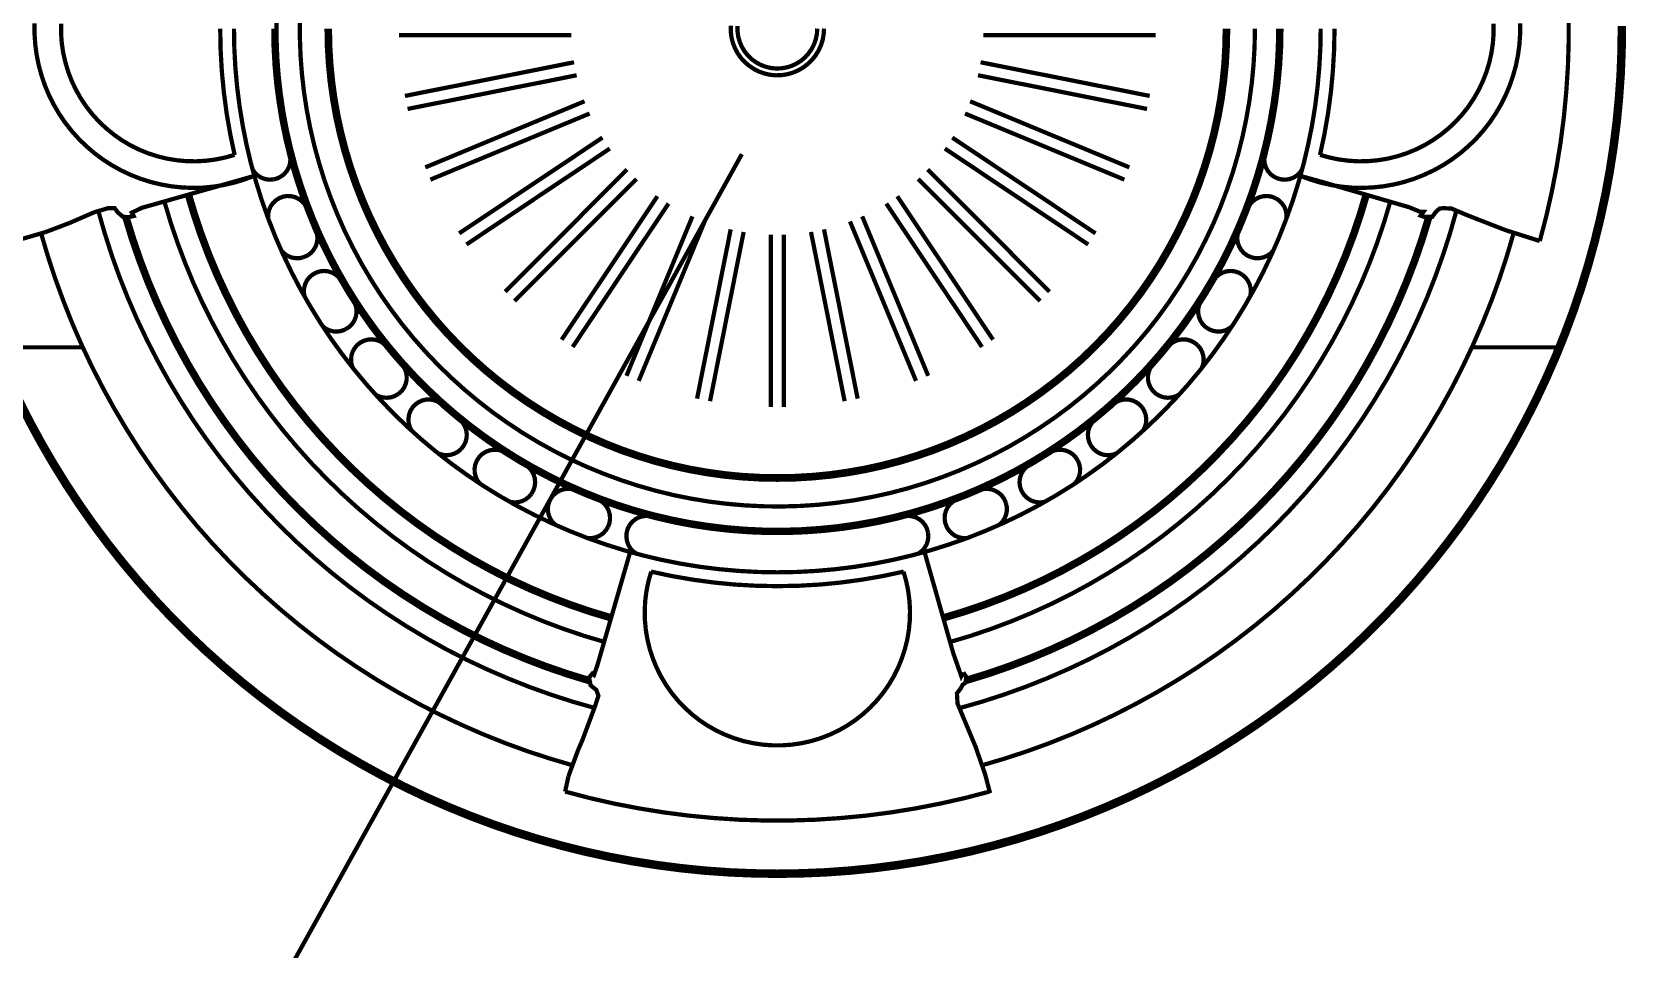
# Model space of a CAD drawing. Extents: x 0.8 to 42.3, y -0.1 to 32.5.
# Drawn here: x 6.567 to 8.976, y 4.854 to 6.239 of the extents above; entities that cross this region are included whole.
import ezdxf

# ---------------------------------------------------------------- set-up
doc = ezdxf.new("R2010")
doc.units = 0
doc.layers.add('FRONT', color=7, linetype='CONTINUOUS')

msp = doc.modelspace()

# ---------------------------------------------------------------- linework, layer by layer
at = {"layer": 'FRONT'}
for points, const_width in [([(8.8453, 5.9233), (8.855, 5.9603), (8.8634, 5.9975), (8.8707, 6.035), (8.8768, 6.0727), (8.8817, 6.1106), (8.8853, 6.1487), (8.8878, 6.1868), (8.889, 6.225), (8.889, 6.2632), (8.8878, 6.3014), (8.8853, 6.3395), (8.8817, 6.3775), (8.8768, 6.4154), (8.8707, 6.4531), (8.8634, 6.4906), (8.855, 6.5279), (8.8453, 6.5648)], 0.00641), ([(6.5467, 5.6833), (6.5632, 5.6507), (6.5806, 5.6187), (6.599, 5.5871), (6.6182, 5.5561), (6.6383, 5.5256), (6.6593, 5.4957), (6.6812, 5.4664), (6.7038, 5.4378), (6.7273, 5.4098), (6.7516, 5.3825), (6.7766, 5.3559), (6.8024, 5.3301), (6.8289, 5.305), (6.8561, 5.2807), (6.884, 5.2571), (6.9126, 5.2343), (6.9418, 5.2124), (6.9716, 5.1914), (7.002, 5.1712), (7.033, 5.1518), (7.0645, 5.1334), (7.0965, 5.1158), (7.1291, 5.0992), (7.162, 5.0836), (7.1955, 5.0689), (7.2293, 5.0551), (7.2635, 5.0423), (7.298, 5.0305), (7.3329, 5.0197), (7.3681, 5.0099), (7.4035, 5.0011), (7.4392, 4.9933), (7.4751, 4.9866), (7.5112, 4.9809), (7.5474, 4.9762), (7.5837, 4.9725), (7.6201, 4.9699), (7.6566, 4.9684), (7.6931, 4.9678), (7.7296, 4.9684), (7.7661, 4.9699), (7.8025, 4.9725), (7.8389, 4.9762), (7.8751, 4.9809), (7.9112, 4.9866), (7.947, 4.9934), (7.9827, 5.0011), (8.0182, 5.0099), (8.0533, 5.0197), (8.0882, 5.0305), (8.1228, 5.0423), (8.157, 5.0551), (8.1908, 5.0689), (8.2242, 5.0836), (8.2572, 5.0993), (8.2897, 5.1159), (8.3218, 5.1334), (8.3533, 5.1518), (8.3842, 5.1712), (8.4147, 5.1914), (8.4445, 5.2125), (8.4737, 5.2344), (8.5022, 5.2571), (8.5302, 5.2807), (8.5574, 5.305), (8.5839, 5.3301), (8.6097, 5.356), (8.6347, 5.3826), (8.659, 5.4099), (8.6824, 5.4378), (8.7051, 5.4665), (8.7269, 5.4957), (8.7479, 5.5256), (8.768, 5.5561), (8.7873, 5.5871), (8.8056, 5.6187), (8.823, 5.6508), (8.8396, 5.6833), (8.8551, 5.7164), (8.8697, 5.7498), (8.8834, 5.7837), (8.8961, 5.8179), (8.9078, 5.8525), (8.9185, 5.8874), (8.9282, 5.9226), (8.9369, 5.9581), (8.9446, 5.9938), (8.9512, 6.0297), (8.9568, 6.0658), (8.9614, 6.102), (8.9649, 6.1384), (8.9675, 6.1748), (8.9689, 6.2113), (8.9693, 6.2478)], 0.0128), ([(6.5706, 6.2521), (6.5706, 6.2361), (6.5717, 6.2201), (6.5738, 6.2043), (6.577, 6.1886), (6.5812, 6.1732), (6.5864, 6.158), (6.5926, 6.1433), (6.5998, 6.129), (6.6079, 6.1152), (6.6169, 6.102), (6.6268, 6.0894), (6.6375, 6.0775), (6.6489, 6.0664), (6.6611, 6.056), (6.6739, 6.0464), (6.6874, 6.0378), (6.7013, 6.03), (6.7158, 6.0232), (6.7307, 6.0173), (6.7459, 6.0125), (6.7615, 6.0087), (6.7772, 6.0059), (6.7931, 6.0042), (6.8091, 6.0035), (6.8251, 6.0039), (6.841, 6.0054), (6.8568, 6.0079), (6.8724, 6.0115), (6.8877, 6.0161), (6.9027, 6.0217)], 0.00641), ([(6.6107, 6.2515), (6.6107, 6.2367), (6.6118, 6.2219), (6.614, 6.2072), (6.6173, 6.1928), (6.6216, 6.1786), (6.6269, 6.1648), (6.6333, 6.1514), (6.6406, 6.1385), (6.6489, 6.1262), (6.658, 6.1146), (6.668, 6.1036), (6.6788, 6.0935), (6.6903, 6.0841), (6.7024, 6.0756), (6.7151, 6.068), (6.7284, 6.0614), (6.7421, 6.0558), (6.7562, 6.0513), (6.7706, 6.0477), (6.7852, 6.0453), (6.8, 6.0439), (6.8148, 6.0436), (6.8296, 6.0445), (6.8443, 6.0464), (6.8588, 6.0494), (6.873, 6.0534)], 0.00641), ([(6.8512, 6.2441), (6.8518, 6.212), (6.8536, 6.1799), (6.8567, 6.1479), (6.8609, 6.1161), (6.8664, 6.0844), (6.8731, 6.053)], 0.00641), ([(6.872, 6.2441), (6.8725, 6.2148), (6.8741, 6.1855), (6.8767, 6.1563), (6.8804, 6.1272), (6.8851, 6.0983), (6.8908, 6.0695), (6.8975, 6.041), (6.9053, 6.0127), (6.914, 5.9848), (6.9238, 5.9571), (6.9345, 5.9298), (6.9462, 5.903), (6.9589, 5.8765), (6.9724, 5.8506), (6.987, 5.8251), (7.0024, 5.8002), (7.0186, 5.7758), (7.0358, 5.752), (7.0538, 5.7289), (7.0726, 5.7064), (7.0922, 5.6846), (7.1125, 5.6635), (7.1336, 5.6431), (7.1554, 5.6235), (7.1779, 5.6047), (7.2011, 5.5867), (7.2248, 5.5696), (7.2492, 5.5533), (7.2741, 5.5379), (7.2996, 5.5234), (7.3256, 5.5098), (7.352, 5.4972), (7.3789, 5.4855), (7.4062, 5.4747), (7.4338, 5.465), (7.4618, 5.4562), (7.49, 5.4485), (7.5186, 5.4417), (7.5473, 5.436), (7.5763, 5.4313), (7.6054, 5.4277), (7.6345, 5.4251), (7.6638, 5.4235), (7.6931, 5.423), (7.7224, 5.4235), (7.7517, 5.4251), (7.7809, 5.4277), (7.81, 5.4313), (7.8389, 5.436), (7.8676, 5.4417), (7.8962, 5.4485), (7.9244, 5.4562), (7.9524, 5.465), (7.9801, 5.4747), (8.0073, 5.4855), (8.0342, 5.4972), (8.0606, 5.5098), (8.0866, 5.5234), (8.1121, 5.5379), (8.137, 5.5533), (8.1614, 5.5696), (8.1852, 5.5867), (8.2083, 5.6047), (8.2308, 5.6235), (8.2526, 5.6431), (8.2737, 5.6635), (8.2941, 5.6846), (8.3137, 5.7064), (8.3325, 5.7289), (8.3504, 5.752), (8.3676, 5.7758), (8.3839, 5.8002), (8.3993, 5.8251), (8.4138, 5.8506), (8.4274, 5.8765), (8.44, 5.903), (8.4517, 5.9298), (8.4624, 5.9571), (8.4722, 5.9848), (8.4809, 6.0127), (8.4887, 6.041), (8.4954, 6.0695), (8.5012, 6.0983), (8.5059, 6.1272), (8.5095, 6.1563), (8.5121, 6.1855), (8.5137, 6.2148), (8.5142, 6.2441)], 0.00641), ([(6.9314, 6.2441), (6.9319, 6.2159), (6.9334, 6.1878), (6.936, 6.1598), (6.9397, 6.1319), (6.9443, 6.1041), (6.95, 6.0765), (6.9567, 6.0492), (6.9644, 6.0221), (6.9731, 5.9953), (6.9828, 5.9689), (6.9934, 5.9428), (7.005, 5.9172), (7.0176, 5.892), (7.0311, 5.8673), (7.0454, 5.8431), (7.0607, 5.8194), (7.0768, 5.7963), (7.0938, 5.7738), (7.1116, 5.752), (7.1302, 5.7309), (7.1495, 5.7104), (7.1696, 5.6907), (7.1904, 5.6717), (7.2119, 5.6536), (7.2341, 5.6362), (7.2568, 5.6196), (7.2802, 5.6039), (7.3041, 5.5891), (7.3286, 5.5752), (7.3536, 5.5622), (7.379, 5.5501), (7.4049, 5.539), (7.4311, 5.5288), (7.4577, 5.5196), (7.4846, 5.5114), (7.5119, 5.5042), (7.5393, 5.498), (7.567, 5.4928), (7.5948, 5.4887), (7.6228, 5.4856), (7.6509, 5.4835), (7.679, 5.4824), (7.7072, 5.4824), (7.7353, 5.4835), (7.7634, 5.4856), (7.7914, 5.4887), (7.8192, 5.4928), (7.8469, 5.498), (7.8744, 5.5042), (7.9016, 5.5114), (7.9285, 5.5196), (7.9551, 5.5288), (7.9814, 5.539), (8.0072, 5.5501), (8.0327, 5.5622), (8.0576, 5.5752), (8.0821, 5.5891), (8.106, 5.6039), (8.1294, 5.6196), (8.1522, 5.6362), (8.1743, 5.6536), (8.1958, 5.6717), (8.2166, 5.6907), (8.2367, 5.7104), (8.2561, 5.7309), (8.2746, 5.752), (8.2924, 5.7738), (8.3094, 5.7963), (8.3255, 5.8194), (8.3408, 5.8431), (8.3551, 5.8673), (8.3686, 5.892), (8.3812, 5.9172), (8.3928, 5.9428), (8.4034, 5.9689), (8.4131, 5.9953), (8.4218, 6.0221), (8.4295, 6.0492), (8.4362, 6.0765), (8.4419, 6.1041), (8.4466, 6.1319), (8.4502, 6.1598), (8.4528, 6.1878), (8.4544, 6.2159), (8.4549, 6.2441)], 0.00641), ([(6.9363, 6.2581), (6.9363, 6.23), (6.9373, 6.2019), (6.9394, 6.1738), (6.9426, 6.1459), (6.9467, 6.118), (6.9519, 6.0904), (6.9582, 6.0629), (6.9654, 6.0357), (6.9737, 6.0088), (6.9829, 5.9822), (6.9931, 5.956), (7.0043, 5.9302), (7.0164, 5.9048), (7.0295, 5.8799), (7.0435, 5.8555), (7.0584, 5.8316), (7.0742, 5.8083), (7.0908, 5.7856), (7.1083, 5.7635), (7.1265, 5.7421), (7.1456, 5.7214), (7.1654, 5.7014), (7.1859, 5.6822), (7.2072, 5.6637), (7.2291, 5.646), (7.2516, 5.6292), (7.2748, 5.6132), (7.2985, 5.5981), (7.3228, 5.5839), (7.3476, 5.5706), (7.3729, 5.5582), (7.3986, 5.5468), (7.4247, 5.5363), (7.4512, 5.5268), (7.478, 5.5183), (7.5051, 5.5108), (7.5325, 5.5044), (7.5601, 5.4989), (7.5879, 5.4945), (7.6159, 5.4911), (7.6439, 5.4887), (7.672, 5.4874), (7.7002, 5.4871), (7.7283, 5.4879), (7.7564, 5.4898), (7.7844, 5.4926), (7.8122, 5.4966), (7.8399, 5.5015), (7.8674, 5.5075), (7.8947, 5.5145), (7.9217, 5.5225), (7.9483, 5.5315), (7.9746, 5.5414), (8.0006, 5.5524), (8.0261, 5.5643), (8.0511, 5.5771), (8.0756, 5.5909), (8.0997, 5.6056), (8.1231, 5.6211), (8.146, 5.6375), (8.1682, 5.6548), (8.1898, 5.6729), (8.2107, 5.6917), (8.2308, 5.7113), (8.2503, 5.7317), (8.2689, 5.7527), (8.2868, 5.7745), (8.3038, 5.7969), (8.32, 5.8199), (8.3354, 5.8435), (8.3498, 5.8676), (8.3634, 5.8923), (8.376, 5.9175), (8.3876, 5.9431), (8.3983, 5.9691), (8.4081, 5.9955), (8.4168, 6.0222), (8.4246, 6.0493), (8.4313, 6.0766), (8.437, 6.1042), (8.4417, 6.1319), (8.4454, 6.1598), (8.448, 6.1878), (8.4495, 6.2159), (8.4501, 6.2441)], 0.00641), ([(6.9716, 6.2578), (6.9716, 6.2303), (6.9726, 6.2029), (6.9747, 6.1755), (6.9778, 6.1482), (6.982, 6.121), (6.9872, 6.094), (6.9934, 6.0673), (7.0007, 6.0408), (7.0089, 6.0145), (7.0182, 5.9887), (7.0284, 5.9632), (7.0395, 5.938), (7.0517, 5.9134), (7.0647, 5.8892), (7.0787, 5.8655), (7.0935, 5.8424), (7.1093, 5.8199), (7.1258, 5.798), (7.1432, 5.7767), (7.1614, 5.7561), (7.1804, 5.7362), (7.2001, 5.7171), (7.2205, 5.6987), (7.2416, 5.6811), (7.2634, 5.6643), (7.2858, 5.6484), (7.3087, 5.6333), (7.3323, 5.6191), (7.3563, 5.6058), (7.3809, 5.5934), (7.4059, 5.582), (7.4313, 5.5716), (7.4571, 5.5621), (7.4832, 5.5536), (7.5097, 5.5461), (7.5364, 5.5396), (7.5633, 5.5342), (7.5904, 5.5297), (7.6177, 5.5264), (7.6451, 5.524), (7.6725, 5.5227), (7.7, 5.5224), (7.7275, 5.5232), (7.7549, 5.525), (7.7822, 5.5279), (7.8094, 5.5318), (7.8364, 5.5368), (7.8633, 5.5427), (7.8898, 5.5497), (7.9161, 5.5577), (7.9421, 5.5667), (7.9677, 5.5767), (7.9929, 5.5876), (8.0177, 5.5995), (8.042, 5.6123), (8.0658, 5.6261), (8.089, 5.6407), (8.1117, 5.6562), (8.1338, 5.6726), (8.1552, 5.6898), (8.176, 5.7078), (8.1961, 5.7265), (8.2154, 5.7461), (8.234, 5.7663), (8.2518, 5.7872), (8.2688, 5.8088), (8.2849, 5.8311), (8.3002, 5.8539), (8.3146, 5.8773), (8.3281, 5.9012), (8.3407, 5.9257), (8.3524, 5.9505), (8.3631, 5.9759), (8.3728, 6.0016), (8.3816, 6.0276), (8.3893, 6.054), (8.396, 6.0806), (8.4017, 6.1075), (8.4064, 6.1346), (8.4101, 6.1618), (8.4127, 6.1892), (8.4143, 6.2166), (8.4148, 6.2441)], 0.00641), ([(7.0119, 6.2441), (7.0124, 6.2173), (7.014, 6.1906), (7.0166, 6.164), (7.0203, 6.1375), (7.0249, 6.1112), (7.0307, 6.085), (7.0374, 6.0591), (7.0452, 6.0336), (7.054, 6.0083), (7.0637, 5.9834), (7.0744, 5.9589), (7.0861, 5.9348), (7.0987, 5.9112), (7.1123, 5.8881), (7.1267, 5.8656), (7.142, 5.8436), (7.1581, 5.8223), (7.1751, 5.8016), (7.1929, 5.7816), (7.2114, 5.7624), (7.2307, 5.7438), (7.2507, 5.726), (7.2714, 5.7091), (7.2927, 5.6929), (7.3146, 5.6776), (7.3372, 5.6632), (7.3602, 5.6497), (7.3838, 5.6371), (7.4079, 5.6254), (7.4324, 5.6147), (7.4573, 5.6049), (7.4826, 5.5962), (7.5082, 5.5884), (7.5341, 5.5816), (7.5602, 5.5759), (7.5865, 5.5712), (7.613, 5.5675), (7.6397, 5.5649), (7.6664, 5.5633), (7.6931, 5.5628), (7.7199, 5.5633), (7.7466, 5.5649), (7.7732, 5.5675), (7.7997, 5.5712), (7.826, 5.5759), (7.8521, 5.5816), (7.878, 5.5884), (7.9036, 5.5962), (7.9289, 5.6049), (7.9538, 5.6147), (7.9783, 5.6254), (8.0024, 5.6371), (8.026, 5.6497), (8.0491, 5.6632), (8.0716, 5.6776), (8.0935, 5.6929), (8.1149, 5.7091), (8.1356, 5.726), (8.1556, 5.7438), (8.1748, 5.7624), (8.1934, 5.7816), (8.2111, 5.8016), (8.2281, 5.8223), (8.2443, 5.8436), (8.2596, 5.8656), (8.274, 5.8881), (8.2875, 5.9112), (8.3001, 5.9348), (8.3118, 5.9589), (8.3225, 5.9834), (8.3323, 6.0083), (8.341, 6.0336), (8.3488, 6.0591), (8.3555, 6.085), (8.3613, 6.1112), (8.366, 6.1375), (8.3696, 6.164), (8.3723, 6.1906), (8.3738, 6.2173), (8.3744, 6.2441)], 0.00641), ([(7.017, 6.2441), (7.0175, 6.2175), (7.0191, 6.191), (7.0217, 6.1646), (7.0253, 6.1383), (7.03, 6.1122), (7.0357, 6.0862), (7.0424, 6.0605), (7.0501, 6.0351), (7.0588, 6.01), (7.0685, 5.9853), (7.0791, 5.961), (7.0907, 5.9371), (7.1032, 5.9137), (7.1166, 5.8908), (7.1309, 5.8684), (7.1461, 5.8467), (7.1622, 5.8255), (7.179, 5.805), (7.1966, 5.7851), (7.215, 5.766), (7.2342, 5.7476), (7.254, 5.7299), (7.2745, 5.7131), (7.2957, 5.6971), (7.3175, 5.6819), (7.3398, 5.6676), (7.3627, 5.6542), (7.3862, 5.6416), (7.4101, 5.6301), (7.4344, 5.6194), (7.4591, 5.6097), (7.4842, 5.601), (7.5096, 5.5933), (7.5353, 5.5866), (7.5612, 5.5809), (7.5874, 5.5763), (7.6137, 5.5726), (7.6401, 5.57), (7.6666, 5.5685), (7.6931, 5.568), (7.7197, 5.5685), (7.7462, 5.57), (7.7726, 5.5726), (7.7989, 5.5763), (7.825, 5.5809), (7.851, 5.5866), (7.8766, 5.5933), (7.902, 5.601), (7.9271, 5.6097), (7.9519, 5.6194), (7.9762, 5.6301), (8.0001, 5.6416), (8.0235, 5.6542), (8.0464, 5.6676), (8.0687, 5.6819), (8.0905, 5.6971), (8.1117, 5.7131), (8.1322, 5.7299), (8.1521, 5.7476), (8.1712, 5.766), (8.1896, 5.7851), (8.2072, 5.805), (8.2241, 5.8255), (8.2401, 5.8467), (8.2553, 5.8684), (8.2696, 5.8908), (8.283, 5.9137), (8.2955, 5.9371), (8.3071, 5.961), (8.3178, 5.9853), (8.3274, 6.01), (8.3361, 6.0351), (8.3438, 6.0605), (8.3506, 6.0862), (8.3562, 6.1122), (8.3609, 6.1383), (8.3646, 6.1646), (8.3672, 6.191), (8.3687, 6.2175), (8.3692, 6.2441)], 0.00641), ([(7.6227, 6.2484), (7.6227, 6.2397), (7.6238, 6.2311), (7.6259, 6.2227), (7.629, 6.2146), (7.6331, 6.2069), (7.6381, 6.1998), (7.644, 6.1934), (7.6506, 6.1878), (7.6578, 6.183), (7.6656, 6.1791), (7.6738, 6.1762), (7.6823, 6.1743), (7.6909, 6.1735), (7.6996, 6.1738), (7.7082, 6.1751), (7.7166, 6.1775), (7.7246, 6.1809), (7.7321, 6.1853), (7.739, 6.1905), (7.7453, 6.1965), (7.7507, 6.2033), (7.7553, 6.2107), (7.7589, 6.2186), (7.7616, 6.2269), (7.7631, 6.2354), (7.7637, 6.2441)], 0.00641), ([(7.6329, 6.2481), (7.6329, 6.24), (7.634, 6.2321), (7.6362, 6.2243), (7.6393, 6.2169), (7.6434, 6.2099), (7.6484, 6.2036), (7.6542, 6.198), (7.6607, 6.1932), (7.6677, 6.1894), (7.6752, 6.1865), (7.6831, 6.1846), (7.6911, 6.1838), (7.6992, 6.1841), (7.7071, 6.1854), (7.7148, 6.1878), (7.7221, 6.1912), (7.7289, 6.1955), (7.735, 6.2007), (7.7404, 6.2067), (7.745, 6.2133), (7.7486, 6.2205), (7.7513, 6.2281), (7.7529, 6.236), (7.7534, 6.2441)], 0.00641), ([(8.5351, 6.2441), (8.5345, 6.212), (8.5326, 6.1799), (8.5296, 6.1479), (8.5253, 6.1161), (8.5198, 6.0844), (8.5131, 6.053)], 0.00641), ([(8.5132, 6.0534), (8.5275, 6.0494), (8.542, 6.0464), (8.5567, 6.0445), (8.5715, 6.0436), (8.5863, 6.0439), (8.601, 6.0453), (8.6156, 6.0477), (8.63, 6.0513), (8.6441, 6.0558), (8.6578, 6.0614), (8.6711, 6.068), (8.6838, 6.0756), (8.696, 6.0841), (8.7075, 6.0935), (8.7182, 6.1036), (8.7282, 6.1146), (8.7374, 6.1262), (8.7456, 6.1385), (8.7529, 6.1514), (8.7593, 6.1648), (8.7647, 6.1786), (8.769, 6.1928), (8.7722, 6.2072), (8.7744, 6.2219), (8.7755, 6.2367), (8.7755, 6.2515)], 0.00641), ([(8.5771, 6.0035), (8.5931, 6.0042), (8.609, 6.0059), (8.6248, 6.0087), (8.6403, 6.0125), (8.6556, 6.0173), (8.6704, 6.0232), (8.6849, 6.03), (8.6989, 6.0377), (8.7123, 6.0464), (8.7252, 6.056), (8.7373, 6.0664), (8.7488, 6.0775), (8.7594, 6.0894), (8.7693, 6.102), (8.7783, 6.1152), (8.7864, 6.129), (8.7936, 6.1433), (8.7998, 6.158), (8.805, 6.1732), (8.8093, 6.1886), (8.8124, 6.2043), (8.8145, 6.2201), (8.8156, 6.2361), (8.8156, 6.2521)], 0.00641), ([(7.382, 6.2341), (7.1214, 6.2341)], 0.00641), ([(8.2648, 6.2341), (8.0042, 6.2341)], 0.00641), ([(7.386, 6.1932), (7.1304, 6.1424)], 0.00641), ([(8.2558, 6.1424), (8.0002, 6.1932)], 0.00641), ([(7.1343, 6.1227), (7.3899, 6.1736)], 0.00641), ([(7.9963, 6.1736), (8.2519, 6.1227)], 0.00641), ([(7.1611, 6.0345), (7.4018, 6.1343)], 0.00641), ([(7.9844, 6.1343), (8.2251, 6.0345)], 0.00641), ([(7.4095, 6.1158), (7.1688, 6.016)], 0.00641), ([(8.2175, 6.016), (7.9767, 6.1158)], 0.00641), ([(7.4289, 6.0795), (7.2122, 5.9348)], 0.00641), ([(8.174, 5.9348), (7.9574, 6.0795)], 0.00641), ([(6.5223, 4.0436), (7.6395, 6.0545)], 0.00641), ([(6.9316, 6.0163), (6.9376, 6.0179), (6.9431, 6.0207), (6.948, 6.0245), (6.952, 6.0293), (6.955, 6.0348), (6.9568, 6.0407), (6.9573, 6.0469)], 0.00641), ([(7.2233, 5.9181), (7.44, 6.0629)], 0.00641), ([(7.9463, 6.0629), (8.1629, 5.9181)], 0.00641), ([(8.4863, 6.0316), (8.4827, 6.0265), (8.4782, 6.0222), (8.4729, 6.0189), (8.467, 6.0168), (8.4609, 6.0159), (8.4547, 6.0163), (8.4487, 6.0179), (8.4431, 6.0207), (8.4382, 6.0245), (8.4342, 6.0293), (8.4313, 6.0348), (8.4295, 6.0407), (8.4289, 6.0469)], 0.00641), ([(6.587, 5.9367), (6.6232, 5.9504), (6.6608, 5.9667), (6.6815, 5.9728), (6.6918, 5.9728), (6.6963, 5.9667), (6.7039, 5.9601), (6.7121, 5.9592), (6.7203, 5.961), (6.7176, 5.9661), (6.7328, 5.9734), (6.9027, 6.0216)], 0.00641), ([(6.9316, 6.0163), (6.9254, 6.0159), (6.9192, 6.0168), (6.9134, 6.0189), (6.9081, 6.0222), (6.9035, 6.0265), (6.9, 6.0316)], 0.00641), ([(7.2818, 5.8469), (7.466, 6.0312)], 0.00641), ([(7.9202, 6.0312), (8.1045, 5.8469)], 0.00641), ([(8.4835, 6.0216), (8.5154, 6.0128), (8.6476, 5.9744), (8.6638, 5.9677), (8.6696, 5.9674), (8.6653, 5.9616), (8.6705, 5.9598), (8.6766, 5.9598), (8.6827, 5.9598), (8.6857, 5.9638), (8.6885, 5.9677), (8.6939, 5.9723), (8.6997, 5.9729), (8.7119, 5.9723), (8.7372, 5.9616), (8.7936, 5.9397), (8.8453, 5.9233)], 0.00641), ([(8.5771, 6.0035), (8.5612, 6.0039), (8.5452, 6.0054), (8.5294, 6.0079), (8.5138, 6.0115), (8.4985, 6.0161), (8.4835, 6.0216)], 0.00641), ([(7.4802, 6.017), (7.2959, 5.8327)], 0.00641), ([(8.0903, 5.8327), (7.906, 6.017)], 0.00641), ([(6.839, 5.8007), (6.8243, 5.8301), (6.8107, 5.8599), (6.7982, 5.8902), (6.7866, 5.9209), (6.7761, 5.9519), (6.7667, 5.9833)], 0.00641), ([(6.8732, 5.8113), (6.8585, 5.8405), (6.8447, 5.8702), (6.8321, 5.9003), (6.8205, 5.9309), (6.81, 5.9619), (6.8006, 5.9932)], 0.00641), ([(6.8775, 5.8136), (6.8629, 5.8427), (6.8492, 5.8722), (6.8366, 5.9022), (6.8251, 5.9326), (6.8147, 5.9634), (6.8053, 5.9945)], 0.00641), ([(6.9237, 5.9574), (6.9236, 5.9636), (6.9248, 5.9697), (6.9273, 5.9754), (6.9308, 5.9805), (6.9353, 5.9848), (6.9406, 5.9881), (6.9464, 5.9903), (6.9525, 5.9913), (6.9587, 5.9909), (6.9648, 5.9894), (6.9703, 5.9866), (6.9752, 5.9828), (6.9793, 5.9781)], 0.00641), ([(7.5119, 5.9909), (7.3672, 5.7743)], 0.00641), ([(7.3838, 5.7632), (7.5286, 5.9798)], 0.00641), ([(7.8577, 5.9798), (8.0024, 5.7632)], 0.00641), ([(8.0191, 5.7743), (7.8743, 5.9909)], 0.00641), ([(8.4457, 5.9881), (8.4399, 5.9903), (8.4337, 5.9913), (8.4275, 5.9909), (8.4215, 5.9894), (8.4159, 5.9866), (8.411, 5.9828), (8.407, 5.9781)], 0.00641), ([(8.4457, 5.9881), (8.451, 5.9848), (8.4554, 5.9805), (8.459, 5.9754), (8.4614, 5.9697), (8.4626, 5.9636), (8.4626, 5.9574)], 0.00641), ([(8.5087, 5.8136), (8.5234, 5.8427), (8.537, 5.8722), (8.5496, 5.9022), (8.5611, 5.9326), (8.5716, 5.9634), (8.5809, 5.9945)], 0.00641), ([(8.513, 5.8113), (8.5278, 5.8405), (8.5415, 5.8702), (8.5541, 5.9003), (8.5657, 5.9309), (8.5762, 5.9619), (8.5856, 5.9932)], 0.00641), ([(8.5473, 5.8007), (8.5619, 5.8301), (8.5755, 5.8599), (8.5881, 5.8902), (8.5996, 5.9209), (8.6101, 5.9519), (8.6195, 5.9833)], 0.00641), ([(6.667, 5.9686), (6.6766, 5.9352), (6.6872, 5.9021), (6.6989, 5.8694), (6.7117, 5.8371), (6.7255, 5.8053), (6.7404, 5.7739), (6.7563, 5.743), (6.7731, 5.7126), (6.791, 5.6828), (6.8098, 5.6536), (6.8296, 5.6251), (6.8503, 5.5972), (6.8719, 5.57), (6.8944, 5.5435), (6.9177, 5.5178), (6.9418, 5.4928), (6.9668, 5.4686), (6.9926, 5.4453), (7.019, 5.4228), (7.0462, 5.4013), (7.0741, 5.3806), (7.1027, 5.3608), (7.1319, 5.342), (7.1617, 5.3241), (7.192, 5.3072), (7.2229, 5.2913), (7.2543, 5.2765), (7.2862, 5.2627), (7.3185, 5.2499), (7.3512, 5.2382), (7.3842, 5.2275), (7.4176, 5.218)], 0.00641), ([(6.7832, 5.7672), (6.7677, 5.7981), (6.7532, 5.8295), (6.7398, 5.8613), (6.7275, 5.8936), (6.7162, 5.9262), (6.7061, 5.9593)], 0.00641), ([(6.788, 5.7686), (6.7726, 5.7992), (6.7582, 5.8303), (6.7448, 5.8618), (6.7326, 5.8938), (6.7214, 5.9262), (6.7113, 5.959)], 0.00641), ([(7.4651, 5.7197), (7.5648, 5.9605)], 0.00641), ([(7.5833, 5.9528), (7.4836, 5.7121)], 0.00641), ([(7.9027, 5.7121), (7.8029, 5.9528)], 0.00641), ([(7.8214, 5.9605), (7.9211, 5.7197)], 0.00641), ([(8.5982, 5.7686), (8.6137, 5.7992), (8.6281, 5.8303), (8.6414, 5.8618), (8.6537, 5.8938), (8.6649, 5.9262), (8.675, 5.959)], 0.00641), ([(8.603, 5.7672), (8.6186, 5.7981), (8.633, 5.8295), (8.6464, 5.8613), (8.6588, 5.8936), (8.67, 5.9262), (8.6801, 5.9593)], 0.00641), ([(8.6459, 5.7739), (8.6607, 5.8053), (8.6746, 5.8371), (8.6873, 5.8694), (8.699, 5.9021), (8.7097, 5.9352), (8.7192, 5.9686)], 0.00641), ([(6.587, 5.9367), (6.5409, 5.9233)], 0.00641), ([(6.5805, 5.935), (6.5907, 5.9005), (6.602, 5.8663), (6.6143, 5.8325), (6.6276, 5.799), (6.642, 5.766), (6.6574, 5.7335), (6.6739, 5.7014), (6.6913, 5.6699), (6.7097, 5.639), (6.729, 5.6086), (6.7493, 5.5789), (6.7705, 5.5498), (6.7926, 5.5214), (6.8155, 5.4936), (6.8393, 5.4666), (6.864, 5.4404), (6.8894, 5.415), (6.9157, 5.3903), (6.9427, 5.3665), (6.9704, 5.3435), (6.9988, 5.3214), (7.0279, 5.3002), (7.0577, 5.28), (7.088, 5.2606), (7.119, 5.2422), (7.1505, 5.2248), (7.1825, 5.2084), (7.2151, 5.193), (7.2481, 5.1786), (7.2815, 5.1652), (7.3153, 5.1529), (7.3495, 5.1417), (7.3841, 5.1315)], 0.00641), ([(6.9771, 5.8988), (6.9828, 5.9013), (6.9879, 5.9049), (6.9921, 5.9095), (6.9953, 5.9149), (6.9973, 5.9207), (6.9981, 5.9269), (6.9977, 5.9331)], 0.00641), ([(7.6226, 5.9409), (7.5718, 5.6853)], 0.00641), ([(7.6422, 5.937), (7.5914, 5.6814)], 0.00641), ([(7.6831, 5.6724), (7.6831, 5.933)], 0.00641), ([(7.7031, 5.933), (7.7031, 5.6724)], 0.00641), ([(7.744, 5.937), (7.7948, 5.6814)], 0.00641), ([(7.8145, 5.6853), (7.7636, 5.9409)], 0.00641), ([(8.0022, 5.1315), (8.0367, 5.1417), (8.0709, 5.1529), (8.1047, 5.1652), (8.1382, 5.1786), (8.1712, 5.193), (8.2037, 5.2084), (8.2357, 5.2248), (8.2673, 5.2422), (8.2982, 5.2606), (8.3286, 5.2799), (8.3583, 5.3002), (8.3874, 5.3214), (8.4158, 5.3435), (8.4436, 5.3665), (8.4705, 5.3903), (8.4968, 5.415), (8.5222, 5.4404), (8.5469, 5.4666), (8.5707, 5.4936), (8.5937, 5.5214), (8.6158, 5.5498), (8.637, 5.5789), (8.6572, 5.6086), (8.6766, 5.639), (8.695, 5.6699), (8.7124, 5.7014), (8.7288, 5.7335), (8.7442, 5.766), (8.7586, 5.799), (8.772, 5.8325), (8.7843, 5.8663), (8.7955, 5.9005), (8.8057, 5.935)], 0.00641), ([(8.4427, 5.9089), (8.4384, 5.9044), (8.4332, 5.9009), (8.4275, 5.8985), (8.4214, 5.8974), (8.4152, 5.8974), (8.4091, 5.8988), (8.4034, 5.9013), (8.3984, 5.9049), (8.3942, 5.9095), (8.391, 5.9149), (8.3889, 5.9207), (8.3881, 5.9269), (8.3885, 5.9331)], 0.00641), ([(6.9771, 5.8988), (6.9711, 5.8974), (6.9649, 5.8974), (6.9588, 5.8985), (6.953, 5.9009), (6.9479, 5.9044), (6.9435, 5.9089)], 0.00641), ([(6.9787, 5.8394), (6.9776, 5.8455), (6.9779, 5.8517), (6.9794, 5.8577), (6.982, 5.8634), (6.9858, 5.8683), (6.9905, 5.8724), (6.9959, 5.8755), (7.0018, 5.8774), (7.008, 5.8781), (7.0142, 5.8775), (7.0201, 5.8756), (7.0256, 5.8726), (7.0303, 5.8686)], 0.00641), ([(8.3958, 5.8724), (8.3904, 5.8755), (8.3844, 5.8774), (8.3783, 5.8781), (8.3721, 5.8775), (8.3661, 5.8756), (8.3607, 5.8726), (8.3559, 5.8686)], 0.00641), ([(8.3958, 5.8724), (8.4005, 5.8683), (8.4042, 5.8634), (8.4069, 5.8577), (8.4084, 5.8517), (8.4086, 5.8455), (8.4076, 5.8394)], 0.00641), ([(7.0407, 5.79), (7.0459, 5.7934), (7.0503, 5.7977), (7.0538, 5.8029), (7.0561, 5.8087), (7.0572, 5.8148), (7.057, 5.821), (7.0556, 5.8271)], 0.00641), ([(8.3803, 5.7946), (8.3753, 5.7909), (8.3697, 5.7882), (8.3636, 5.7868), (8.3574, 5.7866), (8.3513, 5.7877), (8.3455, 5.79), (8.3403, 5.7934), (8.3359, 5.7977), (8.3325, 5.8029), (8.3302, 5.8087), (8.3291, 5.8148), (8.3292, 5.821), (8.3306, 5.8271)], 0.00641), ([(6.8732, 5.8113), (6.889, 5.7827), (6.9057, 5.7546), (6.9235, 5.7272), (6.9422, 5.7004), (6.9618, 5.6742), (6.9824, 5.6488), (7.0038, 5.6241), (7.0261, 5.6002), (7.0492, 5.5771), (7.0731, 5.5548), (7.0978, 5.5333), (7.1233, 5.5128), (7.1494, 5.4932), (7.1762, 5.4744), (7.2037, 5.4567), (7.2317, 5.4399), (7.2604, 5.4242), (7.2896, 5.4094), (7.3192, 5.3957), (7.3494, 5.3831), (7.38, 5.3715), (7.4109, 5.361), (7.4422, 5.3516)], 0.00641), ([(6.8775, 5.8136), (6.8932, 5.7851), (6.9099, 5.7572), (6.9275, 5.7299), (6.9461, 5.7032), (6.9657, 5.6772), (6.9861, 5.6519), (7.0074, 5.6274), (7.0296, 5.6036), (7.0526, 5.5806), (7.0764, 5.5584), (7.101, 5.5371), (7.1263, 5.5166), (7.1523, 5.4971), (7.1789, 5.4785), (7.2063, 5.4608), (7.2342, 5.4442), (7.2627, 5.4285), (7.2917, 5.4138), (7.3212, 5.4002), (7.3512, 5.3876), (7.3816, 5.3761), (7.4124, 5.3656), (7.4436, 5.3563)], 0.00641), ([(8.5087, 5.8136), (8.493, 5.7851), (8.4764, 5.7572), (8.4587, 5.7299), (8.4401, 5.7032), (8.4206, 5.6772), (8.4001, 5.6519), (8.3788, 5.6274), (8.3566, 5.6036), (8.3336, 5.5806), (8.3098, 5.5584), (8.2853, 5.5371), (8.26, 5.5166), (8.234, 5.4971), (8.2073, 5.4785), (8.18, 5.4608), (8.1521, 5.4442), (8.1236, 5.4285), (8.0945, 5.4138), (8.065, 5.4002), (8.035, 5.3876), (8.0046, 5.3761), (7.9738, 5.3656), (7.9427, 5.3563)], 0.00641), ([(8.513, 5.8113), (8.4973, 5.7827), (8.4805, 5.7546), (8.4627, 5.7272), (8.444, 5.7004), (8.4244, 5.6742), (8.4039, 5.6488), (8.3824, 5.6241), (8.3601, 5.6002), (8.337, 5.5771), (8.3131, 5.5548), (8.2884, 5.5333), (8.263, 5.5128), (8.2368, 5.4932), (8.21, 5.4744), (8.1826, 5.4567), (8.1545, 5.4399), (8.1259, 5.4242), (8.0967, 5.4094), (8.067, 5.3957), (8.0368, 5.3831), (8.0063, 5.3715), (7.9753, 5.361), (7.944, 5.3516)], 0.00641), ([(6.839, 5.8007), (6.8546, 5.7719), (6.8711, 5.7436), (6.8886, 5.7159), (6.9071, 5.6888), (6.9265, 5.6623), (6.9467, 5.6366), (6.9679, 5.6115), (6.9898, 5.5871), (7.0126, 5.5636), (7.0362, 5.5408), (7.0605, 5.5188), (7.0856, 5.4977), (7.1114, 5.4774), (7.1378, 5.4581), (7.1649, 5.4396), (7.1926, 5.4221), (7.2209, 5.4055), (7.2498, 5.3899), (7.2791, 5.3753), (7.309, 5.3617), (7.3392, 5.3491), (7.3699, 5.3376), (7.401, 5.3271), (7.4324, 5.3177)], 0.00641), ([(7.0407, 5.79), (7.0349, 5.7877), (7.0288, 5.7866), (7.0226, 5.7868), (7.0166, 5.7882), (7.0109, 5.7909), (7.0059, 5.7946)], 0.00641), ([(8.5473, 5.8007), (8.5317, 5.7719), (8.5151, 5.7436), (8.4976, 5.7159), (8.4791, 5.6888), (8.4598, 5.6623), (8.4395, 5.6366), (8.4184, 5.6115), (8.3964, 5.5871), (8.3736, 5.5636), (8.35, 5.5408), (8.3257, 5.5188), (8.3006, 5.4977), (8.2749, 5.4774), (8.2484, 5.4581), (8.2213, 5.4396), (8.1936, 5.4221), (8.1653, 5.4055), (8.1365, 5.3899), (8.1071, 5.3753), (8.0773, 5.3617), (8.047, 5.3491), (8.0163, 5.3376), (7.9852, 5.3271), (7.9538, 5.3177)], 0.00641), ([(6.5111, 5.7627), (6.6435, 5.7627)], 0.00641), ([(6.7832, 5.7672), (6.7998, 5.7369), (6.8173, 5.7071), (6.8359, 5.678), (6.8554, 5.6495), (6.8758, 5.6217), (6.8972, 5.5945), (6.9195, 5.5681), (6.9427, 5.5425), (6.9667, 5.5177), (6.9916, 5.4937), (7.0172, 5.4705), (7.0436, 5.4482), (7.0707, 5.4268), (7.0985, 5.4063), (7.127, 5.3868), (7.1562, 5.3683), (7.1859, 5.3507), (7.2163, 5.3342), (7.2471, 5.3186), (7.2785, 5.3042), (7.3103, 5.2908), (7.3426, 5.2784), (7.3753, 5.2672), (7.4083, 5.2571)], 0.00641), ([(6.788, 5.7686), (6.8044, 5.7385), (6.8219, 5.709), (6.8403, 5.6801), (6.8597, 5.6518), (6.88, 5.6243), (6.9012, 5.5973), (6.9233, 5.5712), (6.9463, 5.5457), (6.9702, 5.5211), (6.9948, 5.4973), (7.0202, 5.4743), (7.0464, 5.4522), (7.0733, 5.431), (7.1009, 5.4106), (7.1292, 5.3913), (7.1581, 5.3728), (7.1876, 5.3554), (7.2176, 5.339), (7.2482, 5.3235), (7.2793, 5.3091), (7.3109, 5.2958), (7.3429, 5.2835), (7.3753, 5.2723), (7.408, 5.2622)], 0.00641), ([(7.0516, 5.7315), (7.0496, 5.7374), (7.0489, 5.7436), (7.0494, 5.7498), (7.0511, 5.7557), (7.0541, 5.7612), (7.058, 5.766), (7.0629, 5.7699), (7.0684, 5.7727), (7.0744, 5.7744), (7.0806, 5.7748), (7.0868, 5.7739), (7.0927, 5.7718), (7.098, 5.7686)], 0.00641), ([(8.6459, 5.7739), (8.63, 5.743), (8.6131, 5.7126), (8.5952, 5.6828), (8.5764, 5.6536), (8.5566, 5.6251), (8.5359, 5.5972), (8.5143, 5.57), (8.4919, 5.5435), (8.4685, 5.5178), (8.4444, 5.4928), (8.4194, 5.4686), (8.3937, 5.4453), (8.3672, 5.4228), (8.34, 5.4013), (8.3121, 5.3806), (8.2835, 5.3608), (8.2544, 5.342), (8.2246, 5.3241), (8.1942, 5.3072), (8.1633, 5.2913), (8.1319, 5.2765), (8.1001, 5.2627), (8.0678, 5.2499), (8.0351, 5.2382), (8.002, 5.2275), (7.9686, 5.218)], 0.00641), ([(8.603, 5.7672), (8.5865, 5.7369), (8.5689, 5.7071), (8.5504, 5.678), (8.5309, 5.6495), (8.5104, 5.6217), (8.489, 5.5945), (8.4667, 5.5681), (8.4435, 5.5425), (8.4195, 5.5177), (8.3947, 5.4937), (8.3691, 5.4705), (8.3427, 5.4482), (8.3155, 5.4268), (8.2877, 5.4063), (8.2592, 5.3868), (8.2301, 5.3683), (8.2003, 5.3507), (8.17, 5.3342), (8.1391, 5.3186), (8.1077, 5.3042), (8.0759, 5.2908), (8.0436, 5.2784), (8.011, 5.2672), (7.9779, 5.2571)], 0.00641), ([(8.5982, 5.7686), (8.5818, 5.7385), (8.5644, 5.709), (8.5459, 5.6801), (8.5266, 5.6518), (8.5062, 5.6243), (8.485, 5.5973), (8.4629, 5.5712), (8.4399, 5.5457), (8.4161, 5.5211), (8.3914, 5.4973), (8.366, 5.4743), (8.3399, 5.4522), (8.313, 5.431), (8.2853, 5.4106), (8.2571, 5.3913), (8.2282, 5.3728), (8.1987, 5.3554), (8.1686, 5.339), (8.138, 5.3235), (8.1069, 5.3091), (8.0754, 5.2958), (8.0434, 5.2835), (8.011, 5.2723), (7.9782, 5.2622)], 0.00641), ([(8.3282, 5.766), (8.3233, 5.7699), (8.3178, 5.7727), (8.3118, 5.7744), (8.3056, 5.7748), (8.2994, 5.7739), (8.2936, 5.7718), (8.2883, 5.7686)], 0.00641), ([(8.3282, 5.766), (8.3322, 5.7612), (8.3351, 5.7557), (8.3368, 5.7498), (8.3374, 5.7436), (8.3366, 5.7374), (8.3346, 5.7315)], 0.00641), ([(8.8751, 5.7627), (8.7427, 5.7627)], 0.00641), ([(7.1207, 5.6925), (7.1253, 5.6967), (7.129, 5.7017), (7.1315, 5.7074), (7.1329, 5.7135), (7.133, 5.7197), (7.1319, 5.7258), (7.1295, 5.7316)], 0.00641), ([(8.3006, 5.6916), (8.2951, 5.6887), (8.2891, 5.687), (8.2829, 5.6866), (8.2768, 5.6873), (8.2709, 5.6894), (8.2655, 5.6925), (8.2609, 5.6967), (8.2573, 5.7017), (8.2547, 5.7074), (8.2533, 5.7135), (8.2532, 5.7197), (8.2544, 5.7258), (8.2567, 5.7316)], 0.00641), ([(7.1207, 5.6925), (7.1153, 5.6894), (7.1095, 5.6873), (7.1033, 5.6866), (7.0971, 5.687), (7.0911, 5.6887), (7.0856, 5.6916)], 0.00641), ([(7.1407, 5.6366), (7.1378, 5.6421), (7.1361, 5.6481), (7.1356, 5.6543), (7.1364, 5.6604), (7.1384, 5.6663), (7.1416, 5.6717), (7.1458, 5.6763), (7.1508, 5.6799), (7.1565, 5.6825), (7.1625, 5.6839), (7.1687, 5.684), (7.1749, 5.6828), (7.1806, 5.6805)], 0.00641), ([(8.2447, 5.6717), (8.2405, 5.6763), (8.2354, 5.6799), (8.2298, 5.6825), (8.2237, 5.6839), (8.2175, 5.684), (8.2114, 5.6828), (8.2056, 5.6805)], 0.00641), ([(8.2447, 5.6717), (8.2478, 5.6663), (8.2498, 5.6604), (8.2506, 5.6543), (8.2502, 5.6481), (8.2484, 5.6421), (8.2456, 5.6366)], 0.00641), ([(7.2151, 5.609), (7.2189, 5.6139), (7.2218, 5.6194), (7.2234, 5.6254), (7.2238, 5.6316), (7.2229, 5.6378), (7.2208, 5.6436), (7.2176, 5.6489)], 0.00641), ([(8.2057, 5.6026), (8.1998, 5.6006), (8.1936, 5.5998), (8.1874, 5.6003), (8.1814, 5.6021), (8.176, 5.605), (8.1712, 5.609), (8.1673, 5.6139), (8.1645, 5.6194), (8.1628, 5.6254), (8.1624, 5.6316), (8.1633, 5.6378), (8.1654, 5.6436), (8.1686, 5.6489)], 0.00641), ([(7.2151, 5.609), (7.2103, 5.605), (7.2048, 5.6021), (7.1988, 5.6003), (7.1926, 5.5998), (7.1865, 5.6006), (7.1806, 5.6026)], 0.00641), ([(7.2436, 5.5569), (7.2399, 5.5619), (7.2373, 5.5675), (7.2358, 5.5735), (7.2356, 5.5798), (7.2367, 5.5859), (7.239, 5.5917), (7.2424, 5.5969), (7.2468, 5.6013), (7.252, 5.6047), (7.2577, 5.607), (7.2639, 5.6081), (7.2701, 5.608), (7.2761, 5.6066)], 0.00641), ([(8.1473, 5.5917), (8.1438, 5.5969), (8.1395, 5.6013), (8.1343, 5.6047), (8.1285, 5.607), (8.1224, 5.6081), (8.1162, 5.608), (8.1101, 5.6066)], 0.00641), ([(8.1473, 5.5917), (8.1495, 5.5859), (8.1506, 5.5798), (8.1504, 5.5735), (8.149, 5.5675), (8.1463, 5.5619), (8.1426, 5.5569)], 0.00641), ([(7.3215, 5.5414), (7.3245, 5.5468), (7.3264, 5.5527), (7.3271, 5.5589), (7.3265, 5.5651), (7.3247, 5.5711), (7.3217, 5.5765), (7.3177, 5.5812)], 0.00641), ([(8.0978, 5.5296), (8.0917, 5.5286), (8.0855, 5.5288), (8.0794, 5.5303), (8.0738, 5.533), (8.0689, 5.5367), (8.0648, 5.5414), (8.0617, 5.5468), (8.0598, 5.5527), (8.0591, 5.5589), (8.0597, 5.5651), (8.0616, 5.5711), (8.0645, 5.5765), (8.0686, 5.5812)], 0.00641), ([(7.3215, 5.5414), (7.3174, 5.5367), (7.3124, 5.533), (7.3068, 5.5303), (7.3008, 5.5288), (7.2945, 5.5286), (7.2884, 5.5296)], 0.00641), ([(7.3579, 5.4945), (7.3534, 5.4988), (7.3499, 5.504), (7.3476, 5.5097), (7.3464, 5.5158), (7.3465, 5.522), (7.3478, 5.5281), (7.3504, 5.5338), (7.354, 5.5388), (7.3586, 5.543), (7.3639, 5.5462), (7.3698, 5.5483), (7.3759, 5.5491), (7.3821, 5.5487)], 0.00641), ([(8.0384, 5.5281), (8.0359, 5.5338), (8.0323, 5.5388), (8.0277, 5.543), (8.0223, 5.5462), (8.0165, 5.5483), (8.0103, 5.5491), (8.0041, 5.5487)], 0.00641), ([(7.4372, 5.4915), (7.4394, 5.4973), (7.4403, 5.5035), (7.44, 5.5097), (7.4384, 5.5157), (7.4357, 5.5213), (7.4319, 5.5262), (7.4271, 5.5302)], 0.00641), ([(7.9798, 5.4746), (7.9736, 5.4746), (7.9675, 5.4758), (7.9618, 5.4782), (7.9567, 5.4817), (7.9524, 5.4862), (7.9491, 5.4915), (7.9469, 5.4973), (7.9459, 5.5035), (7.9462, 5.5097), (7.9478, 5.5157), (7.9506, 5.5213), (7.9544, 5.5262), (7.9591, 5.5302)], 0.00641), ([(8.0384, 5.5281), (8.0398, 5.522), (8.0399, 5.5158), (8.0387, 5.5097), (8.0363, 5.504), (8.0328, 5.4988), (8.0283, 5.4945)], 0.00641), ([(7.4372, 5.4915), (7.4339, 5.4862), (7.4296, 5.4817), (7.4245, 5.4782), (7.4187, 5.4758), (7.4126, 5.4746), (7.4064, 5.4746)], 0.00641), ([(7.4806, 5.4509), (7.4755, 5.4545), (7.4712, 5.459), (7.468, 5.4643), (7.4659, 5.4702), (7.465, 5.4763), (7.4653, 5.4825), (7.4669, 5.4885), (7.4697, 5.4941), (7.4736, 5.499), (7.4783, 5.503), (7.4838, 5.5059), (7.4898, 5.5077), (7.4959, 5.5082)], 0.00641), ([(7.9209, 5.4825), (7.9193, 5.4885), (7.9165, 5.4941), (7.9127, 5.499), (7.9079, 5.503), (7.9024, 5.5059), (7.8965, 5.5077), (7.8903, 5.5082)], 0.00641), ([(7.9209, 5.4825), (7.9213, 5.4763), (7.9204, 5.4702), (7.9183, 5.4643), (7.915, 5.459), (7.9107, 5.4545), (7.9056, 5.4509)], 0.00641), ([(7.3922, 5.1551), (7.3988, 5.1703), (7.4176, 5.2207), (7.4227, 5.2365), (7.4197, 5.2452), (7.411, 5.2523), (7.4085, 5.264), (7.4136, 5.2701), (7.4161, 5.2681), (7.4212, 5.2828), (7.4706, 5.4533)], 0.00641), ([(7.9155, 5.4537), (7.9588, 5.3013)], 0.00641), ([(7.5025, 5.424), (7.4984, 5.4097), (7.4954, 5.3952), (7.4935, 5.3805), (7.4927, 5.3657), (7.493, 5.3509), (7.4943, 5.3362), (7.4968, 5.3216), (7.5003, 5.3072), (7.5049, 5.2931), (7.5105, 5.2794), (7.5171, 5.2661), (7.5247, 5.2533), (7.5331, 5.2412), (7.5425, 5.2297), (7.5527, 5.219), (7.5636, 5.209), (7.5753, 5.1998), (7.5876, 5.1916), (7.6005, 5.1842), (7.6138, 5.1779), (7.6277, 5.1725), (7.6418, 5.1682), (7.6563, 5.165), (7.6709, 5.1628), (7.6857, 5.1617), (7.7005, 5.1617), (7.7153, 5.1628), (7.73, 5.165), (7.7444, 5.1682), (7.7586, 5.1725), (7.7724, 5.1779), (7.7858, 5.1842), (7.7987, 5.1916), (7.811, 5.1998), (7.8226, 5.209), (7.8336, 5.219), (7.8437, 5.2297), (7.8531, 5.2412), (7.8616, 5.2533), (7.8691, 5.2661), (7.8758, 5.2794), (7.8813, 5.2931), (7.8859, 5.3072), (7.8895, 5.3216), (7.8919, 5.3362), (7.8933, 5.3509), (7.8936, 5.3657), (7.8927, 5.3805), (7.8908, 5.3952), (7.8878, 5.4097), (7.8838, 5.424)], 0.00641), ([(7.6931, 5.4021), (7.661, 5.4027), (7.6289, 5.4045), (7.597, 5.4076), (7.5651, 5.4119), (7.5335, 5.4174), (7.5021, 5.4241)], 0.00641), ([(7.6931, 5.4021), (7.7252, 5.4027), (7.7573, 5.4045), (7.7893, 5.4076), (7.8211, 5.4119), (7.8528, 5.4174), (7.8842, 5.4241)], 0.00641), ([(7.9588, 5.3013), (7.9711, 5.2661), (7.9741, 5.2718)], 0.00641), ([(7.9741, 5.2719), (7.9785, 5.2653), (7.9777, 5.2565), (7.9733, 5.2534), (7.9702, 5.2477), (7.9645, 5.2402), (7.9654, 5.2248), (7.9926, 5.1598), (8.0071, 5.118), (8.0146, 5.0895)], 0.00641), ([(7.3774, 5.1149), (7.3922, 5.1551)], 0.00641), ([(7.3774, 5.1148), (7.3724, 5.0919)], 0.00641), ([(7.5977, 5.0519), (7.5597, 5.0555), (7.5218, 5.0604), (7.4841, 5.0665), (7.4466, 5.0737), (7.4093, 5.0822), (7.3724, 5.0919)], 0.00641), ([(7.5977, 5.0519), (7.6358, 5.0494), (7.674, 5.0482), (7.7122, 5.0482), (7.7504, 5.0494), (7.7885, 5.0519), (7.8266, 5.0555), (7.8644, 5.0604), (7.9022, 5.0665), (7.9397, 5.0738), (7.9769, 5.0822), (8.0139, 5.0919)], 0.00641)]:
    msp.add_lwpolyline(points, dxfattribs=dict(at, const_width=const_width))

doc.saveas('drawing.dxf')
